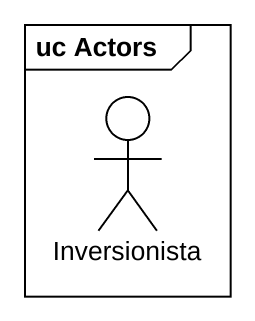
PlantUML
@startuml
mainframe uc Actors
actor Inversionista
@enduml
